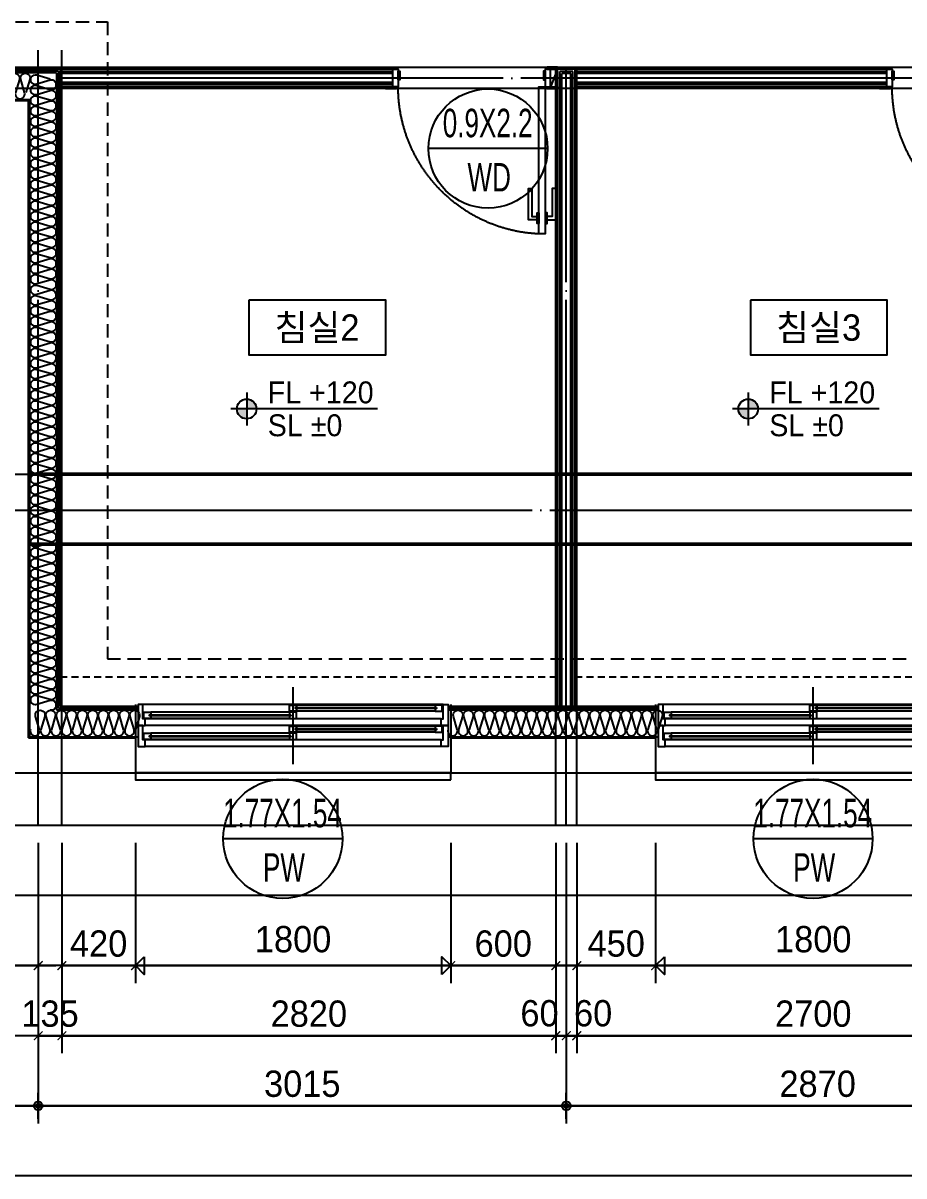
# Model space of a CAD drawing. Header units: millimetres. Extents: x -24416 to 92204, y -190080 to 23760.
# Drawn here: x 69957 to 74986, y -154613 to -148034 of the extents above; entities that cross this region are included whole.
import ezdxf
from ezdxf.enums import TextEntityAlignment as Align
from ezdxf.xclip import XClip

# ---------------------------------------------------------------- set-up
doc = ezdxf.new("R2010")
doc.units = ezdxf.units.MM
doc.header["$LTSCALE"] = 50
doc.header["$XCLIPFRAME"] = 0
for name, pattern in [('AUDIT_D_220706163347-0', [0]), ('CEN', [62, 60, -1, 0, -1]), ('H', [1.3, 0.8, -0.5]), ('HID', [2.3, 1.5, -0.8]), ('HIDDEN', [9.525, 6.35, -3.175]), ('평면도(기준)$0$CENTER2', [16.25, 15, -0.5, 0.25, -0.5])]:
    doc.linetypes.add(name, pattern=pattern)
doc.layers.get('defpoints').update_dxf_attribs({"color": 139})
for name, color, linetype in [('A-레벨', 7, 'AUDIT_D_220706163347-0'), ('A-창호부호', 4, 'Continuous'), ('AA-XXXX-DIMS', 7, 'Continuous'), ('ARDM', 7, 'Continuous'), ('CEN_CON', 1, 'CEN'), ('CEN_WALL', 12, 'CEN'), ('CONC', 2, 'Continuous'), ('dan1', 7, 'HID'), ('DIM', 7, 'AUDIT_D_220706163347-0'), ('ELE3_CON', 7, 'Continuous'), ('INS', 8, 'Continuous'), ('INSUL', 8, 'Continuous'), ('SINA-F-FRAME', 4, 'Continuous'), ('WAL_DRY', 7, 'Continuous'), ('WIN', 4, 'Continuous'), ('X - 단위세대$0$ETC', 6, 'Continuous'), ('실명', 3, 'AUDIT_D_220706163347-0'), ('실명박스', 7, 'AUDIT_D_220706163347-0'), ('커튼박스', 6, 'Continuous'), ('평면도(기준)$0$1.EC-F-DOOR', 4, 'Continuous'), ('평면도(기준)$0$1.EC-F-DOOR-F', 4, 'Continuous'), ('확장', 8, 'HIDDEN')]:
    doc.layers.add(name, color=color, linetype=linetype)
doc.layers.add('Defpoint', color=135, linetype='Continuous', plot=False)
doc.layers.add('MC', color=135, linetype='Continuous', plot=False)
doc.styles.add('HAUD01', font='Dotum.ttf')
doc.styles.add('맑은고딕', font='malgun.ttf', dxfattribs={"width": 0.9})
doc.dimstyles.new('DIM-50', dxfattribs={"dimscale": 50, "dimtxt": 3, "dimasz": 1, "dimexe": 2, "dimexo": 2, "dimgap": 1, "dimtad": 1, "dimdec": 0, "dimzin": 0, "dimdsep": 46, "dimtxsty": '맑은고딕', "dimblk1": 'DIMDOT', "dimblk2": 'DIMDOT', "dimsah": 1, "dimcen": 0.09, "dimdle": 2, "dimclrd": 7, "dimclre": 7, "dimclrt": 3, "dimadec": 0, "dimazin": 0, "dimtfac": 1, "dimtdec": 0, "dimtix": 1, "dimtmove": 2, "dimatfit": 3, "dimldrblk": 'DIMDOT', "dimfxl": 1, "dimtolj": 1, "dimtzin": 0, "dimarcsym": 0})
doc.dimstyles.new('MCDIM-50', dxfattribs={"dimscale": 50, "dimtxt": 3, "dimasz": 1, "dimexe": 2, "dimexo": 2, "dimgap": 1, "dimtad": 1, "dimdec": 0, "dimzin": 0, "dimdsep": 46, "dimtxsty": '맑은고딕', "dimblk1": 'ARCHTICK', "dimblk2": 'ARCHTICK', "dimsah": 1, "dimcen": 0.09, "dimdle": 2, "dimclrd": 7, "dimclre": 7, "dimclrt": 3, "dimadec": 0, "dimazin": 0, "dimtfac": 1, "dimtdec": 0, "dimtix": 1, "dimtmove": 2, "dimatfit": 3, "dimldrblk": 'ARCHTICK', "dimfxl": 1, "dimtolj": 1, "dimtzin": 0, "dimarcsym": 0})
doc.dimstyles.new('외부100-win', dxfattribs={"dimscale": 50, "dimtxt": 3, "dimasz": 1, "dimexe": 2, "dimexo": 2.5, "dimgap": 1.5, "dimtad": 1, "dimdec": 0, "dimzin": 0, "dimdsep": 46, "dimtxsty": '맑은고딕', "dimblk": 'DO2-2', "dimblk1": 'DO2-2', "dimblk2": 'DIMDOT', "dimcen": 0.09, "dimdle": 2, "dimclrd": 7, "dimclre": 7, "dimclrt": 3, "dimadec": 0, "dimazin": 0, "dimtfac": 1, "dimtdec": 0, "dimtix": 1, "dimtmove": 2, "dimatfit": 3, "dimldrblk": 'DO2-2', "dimfxl": 1, "dimtolj": 1, "dimtzin": 0, "dimarcsym": 0})

# ---------------------------------------------------------------- blocks, each defined once
blk = doc.blocks.new('WIN_이중창_1800')
at = {"layer": 'Defpoint'}
for p, q in [((-15, 240), (-15, 0)), ((1785, 240), (1785, 0))]:
    blk.add_line(p, q, dxfattribs=at)
at = {"layer": 'WIN'}
blk.add_line((885, -100), (885, 340), dxfattribs=at)
at = {"layer": 'WIN', "color": 8}
for p, q in [((1742, 240), (28, 240)), ((1697, 237), (905, 237)), ((1697, 202), (905, 202)), ((1730, 158), (40, 158)), ((865, 196), (73, 196)), ((865, 161), (73, 161)), ((1730, 120), (40, 120)), ((865, 76), (73, 76)), ((1697, 117), (905, 117)), ((1697, 82), (905, 82)), ((1730, 38), (40, 38)), ((1730, 0), (40, 0)), ((865, 41), (73, 41))]:
    blk.add_line(p, q, dxfattribs=at)
at = {"layer": 'WIN'}
for points in [[(40, 158), (28, 158), (28, 240), (0, 240), (0, 120), (40, 120), (40, 158)], [(905, 216.5), (905, 202), (865, 202), (865, 237), (905, 237), (905, 222.5)], [(1704, 222.5), (1704, 216.5), (898, 216.5), (898, 222.5), (1704, 222.5)], [(1697, 216.5), (1697, 202), (1737, 202), (1737, 237), (1697, 237), (1697, 222.5)], [(1730, 158), (1742, 158), (1742, 240), (1770, 240), (1770, 120), (1730, 120), (1730, 158)], [(73, 175.5), (73, 161), (33, 161), (33, 196), (73, 196), (73, 181.5)], [(872, 181.5), (872, 175.5), (66, 175.5), (66, 181.5), (872, 181.5)], [(865, 175.5), (865, 161), (905, 161), (905, 196), (865, 196), (865, 181.5)], [(40, 38), (28, 38), (28, 120), (0, 120), (0, 0), (40, 0), (40, 38)], [(73, 55.5), (73, 41), (33, 41), (33, 76), (73, 76), (73, 61.5)], [(905, 96.5), (905, 82), (865, 82), (865, 117), (905, 117), (905, 102.5)], [(865, 55.5), (865, 41), (905, 41), (905, 76), (865, 76), (865, 61.5)], [(1704, 102.5), (1704, 96.5), (898, 96.5), (898, 102.5), (1704, 102.5)], [(1697, 96.5), (1697, 82), (1737, 82), (1737, 117), (1697, 117), (1697, 102.5)], [(1730, 38), (1742, 38), (1742, 120), (1770, 120), (1770, 0), (1730, 0), (1730, 38)], [(872, 61.5), (872, 55.5), (66, 55.5), (66, 61.5), (872, 61.5)]]:
    blk.add_lwpolyline(points, dxfattribs=at)
blk = doc.blocks.new('insul1')
blk.add_lwpolyline([(0, 0.25, 1.344031), (0.35, 0.25), (0.2, 0.75, -1.344031), (0.55, 0.75), (0.4, 0.25)], format="xyb")
blk = doc.blocks.new('DongSinsul_1')
at = {"layer": 'INSUL'}
blk.add_lwpolyline([(0, 0.25, 1.34403), (0.35, 0.25), (0.2, 0.75, -1.34403), (0.55, 0.75), (0.4, 0.25)], format="xyb", dxfattribs=at)
blk = doc.blocks.new('A$C3C3C21E6')
at = {"layer": '평면도(기준)$0$1.EC-F-DOOR'}
blk.add_lwpolyline([(70, -210), (70, -1049.6), (106, -1049.6), (106, -210), (70, -210)], dxfattribs=at)
at = {"layer": '평면도(기준)$0$1.EC-F-DOOR', "color": 8}
for points in [[(60, -969.6), (10, -969.6), (10, -789.6), (30, -789.6), (30, -949.6), (60, -949.6)], [(116.1, -969.6), (166.1, -969.6), (166.1, -789.6), (146.1, -789.6), (146.1, -949.6), (116.1, -949.6)]]:
    blk.add_lwpolyline(points, dxfattribs=at)
for points in [[(70, -929.6), (70, -989.6), (60, -989.6), (60, -929.6)], [(106, -929.6), (106, -989.6), (116, -989.6), (116, -929.6)]]:
    blk.add_lwpolyline(points, close=True, dxfattribs=at)
at = {"layer": '평면도(기준)$0$1.EC-F-DOOR', "color": 1, "linetype": '평면도(기준)$0$CENTER2', "ltscale": 6}
blk.add_arc((69.4, -209.7), 840.6, 272.49818, 359.98243, dxfattribs=at)
at = {"layer": '평면도(기준)$0$1.EC-F-DOOR-F'}
for points in [[(60, -110), (40, -110), (0, -110), (0, -98), (60, -98)], [(40, -110), (70, -110), (70, -210), (40, -210)], [(70, -120), (80, -120), (80, -170), (70, -170)], [(910, -120), (900, -120), (900, -170), (910, -170)], [(940, -110), (910, -110), (910, -210), (940, -210)], [(920, -110), (940, -110), (980, -110), (980, -98), (920, -98)], [(0, -222), (60, -222), (60, -210), (0, -210)], [(920, -222), (980, -222), (980, -210), (920, -210)]]:
    blk.add_lwpolyline(points, close=True, dxfattribs=at)
blk = doc.blocks.new('U-131A(확장)2', base_point=(284085.3, -82263.2))
at = {"layer": 'CEN_CON'}
blk.add_line((299020.3, -82263.2), (314255.3, -82263.2), dxfattribs=at)
at = {"layer": 'CEN_WALL'}
for p, q in [((299200.3, -82563.2), (299200.3, -78138.2)), ((302215.3, -82563.2), (302215.3, -78238.2)), ((314255.3, -78298.2), (299325.3, -78298.2)), ((299020.3, -80763.2), (314255.3, -80763.2))]:
    blk.add_line(p, q, dxfattribs=at)
at = {"layer": 'CONC'}
for p, q in [((299145.3, -78428.2), (298425.3, -78428.2)), ((299145.3, -82063.2), (299145.3, -78428.2)), ((299145.3, -82063.2), (299755.3, -82063.2)), ((299755.3, -82063.2), (299755.3, -82263.2)), ((301555.3, -82063.2), (302725.3, -82063.2)), ((301555.3, -82063.2), (301555.3, -82263.2)), ((302725.3, -82063.2), (302725.3, -82263.2)), ((299020.3, -82263.2), (299755.3, -82263.2)), ((301555.3, -82263.2), (302725.3, -82263.2))]:
    blk.add_line(p, q, dxfattribs=at)
at = {"layer": 'dan1'}
blk.add_lwpolyline([(288335.3, -80123.2), (288645.3, -80123.2), (288645.3, -81613.2), (295505.3, -81613.2), (295505.3, -77978.2), (299595.3, -77978.2), (299595.3, -81613.2), (309255.3, -81613.2), (309255.3, -73508.2), (308590.3, -73508.2), (308590.3, -72578.2), (305795.3, -72578.2), (305795.4, -75688.2), (305485.3, -75688.2)], dxfattribs=at)
at = {"layer": 'ELE3_CON'}
for p, q in [((301555.3, -82263.2), (299755.3, -82263.2)), ((304525.3, -82263.2), (302725.3, -82263.2))]:
    blk.add_line(p, q, dxfattribs=at)
at = {"layer": 'INS'}
for p, q in [((299305.3, -78268.2), (298410.3, -78268.2)), ((299305.3, -78268.2), (299305.3, -81903.2)), ((299150.3, -78423.2), (298410.3, -78423.2)), ((299150.3, -78423.2), (299150.3, -82058.2)), ((299305.3, -81903.2), (299770.3, -81903.2)), ((301540.3, -81903.2), (302740.3, -81903.2)), ((299150.3, -82058.2), (299770.3, -82058.2)), ((301540.3, -82058.2), (302740.3, -82058.2))]:
    blk.add_line(p, q, dxfattribs=at)
at = {"layer": 'MC'}
for p, q in [((299335.3, -82563.2), (299335.3, -78138.2)), ((314255.3, -78238.2), (299020.3, -78238.2)), ((302155.3, -82563.2), (302155.3, -78238.2)), ((302275.3, -82563.2), (302275.3, -78238.2)), ((314255.3, -78358.2), (299020.3, -78358.2)), ((299020.3, -80558.2), (314255.3, -80558.2))]:
    blk.add_line(p, q, dxfattribs=at)
at = {"layer": 'SINA-F-FRAME'}
blk.add_line((302165.3, -78248.2), (302125.3, -78348.2), dxfattribs=at)
at = {"layer": 'WAL_DRY'}
for p, q in [((299325.3, -78248.2), (298410.3, -78248.2)), ((299315.3, -78258.2), (298410.3, -78258.2)), ((299315.3, -78258.2), (299315.3, -81893.2)), ((301225.3, -78248.2), (299325.3, -78248.2)), ((299325.3, -78248.2), (299325.3, -81883.2)), ((301225.3, -78260.7), (299325.3, -78260.7)), ((301225.3, -78273.2), (299325.3, -78273.2)), ((302165.3, -81883.2), (302165.3, -78248.2)), ((302265.3, -78248.2), (302165.3, -78248.2)), ((302177.8, -81883.2), (302177.8, -78260.7)), ((302252.8, -78260.7), (302177.8, -78260.7)), ((302190.3, -81883.2), (302190.3, -78273.2)), ((302240.3, -78273.2), (302190.3, -78273.2)), ((302240.3, -81883.2), (302240.3, -78273.2)), ((302252.8, -81883.2), (302252.8, -78260.7)), ((304045.3, -78248.2), (302265.3, -78248.2)), ((302265.3, -81883.2), (302265.3, -78248.2)), ((304045.3, -78260.7), (302265.3, -78260.7)), ((304045.3, -78273.2), (302265.3, -78273.2)), ((301225.3, -78323.2), (299325.3, -78323.2)), ((301225.3, -78335.7), (299325.3, -78335.7)), ((301225.3, -78348.2), (299325.3, -78348.2)), ((304045.3, -78323.2), (302265.3, -78323.2)), ((304045.3, -78335.7), (302265.3, -78335.7)), ((304045.3, -78348.2), (302265.3, -78348.2)), ((299315.3, -81893.2), (299770.3, -81893.2)), ((299325.3, -81883.2), (299770.3, -81883.2)), ((301540.3, -81883.2), (302740.3, -81883.2)), ((301540.3, -81893.2), (302740.3, -81893.2))]:
    blk.add_line(p, q, dxfattribs=at)
at = {"layer": 'X - 단위세대$0$ETC'}
for points in [[(301555.3, -82303.2), (301555.3, -82263.2), (299755.3, -82263.2), (299755.3, -82303.2), (301555.3, -82303.2)], [(304525.3, -82303.2), (304525.3, -82263.2), (302725.3, -82263.2), (302725.3, -82303.2), (304525.3, -82303.2)]]:
    blk.add_lwpolyline(points, dxfattribs=at)
at = {"layer": '커튼박스', "linetype": 'H'}
for p, q in [((299325.3, -81714.2), (302165.3, -81714.2)), ((302265.3, -81714.2), (304985.3, -81714.2))]:
    blk.add_line(p, q, dxfattribs=at)
at = {"layer": '확장', "ltscale": 0.5, "const_width": 20, "flags": 128}
for points in [[(309515.3, -80558.2), (299145.3, -80558.2)], [(309515.3, -80958.2), (299145.3, -80958.2)]]:
    blk.add_lwpolyline(points, dxfattribs=at)
at = {"layer": 'INS', "xscale": 150.0000000000002, "yscale": 150.0000000000002, "zscale": 150.0000000000002, "rotation": 90, "row_count": 1, "column_count": 60, "row_spacing": -4.733165431326071e-30, "column_spacing": 60.00000000000009}
blk.add_blockref('insul1', (299305.3, -81903.2), dxfattribs=at)
at = {"layer": 'INS', "xscale": 150, "yscale": 150, "zscale": 150, "row_count": 1, "row_spacing": 0, "column_spacing": 60}
for p, column_count in [((299155.3, -82053.2), 10), ((301540.3, -82053.2), 20)]:
    blk.add_blockref('insul1', p, dxfattribs=dict(at, column_count=column_count))
at = {"layer": 'INSUL', "xscale": 150, "yscale": 150, "zscale": 150, "row_count": 1, "column_count": 12, "row_spacing": 1, "column_spacing": 60}
blk.add_blockref('DongSinsul_1', (298410.3, -78418.2), dxfattribs=at)
at = {"layer": 'SINA-F-FRAME', "xscale": -1}
for p in [(302165.3, -78138.2), (304985.3, -78138.2)]:
    blk.add_blockref('A$C3C3C21E6', p, dxfattribs=at)
at = {"layer": 'WIN'}
for p in [(299770.3, -82113.2), (302740.3, -82113.2)]:
    blk.add_blockref('WIN_이중창_1800', p, dxfattribs=at)
blk = doc.blocks.new('A$C4D377245')
at = {"layer": 'A-창호부호'}
blk.add_line((675.4, 345), (14.6, 345), dxfattribs=at)
blk.add_circle((345, 345), 330.4, dxfattribs=at)
blk = doc.blocks.new('A$Cb33ca4a3')
at = {"layer": 'A-레벨'}
h = blk.add_hatch(color=256, dxfattribs=at)
h.paths.add_polyline_path([(71233.9, -174052.7), (71233.9, -173996.5), (71177.7, -173996.5, 0.414214)])
h.paths.add_polyline_path([(71233.9, -173940.2), (71233.9, -173996.5), (71290.2, -173996.5, 0.414214)])
h = blk.add_hatch(color=256, dxfattribs=at)
h.paths.add_polyline_path([(74097.5, -174052.7), (74097.5, -173996.5), (74041.2, -173996.5, 0.414214)])
h.paths.add_polyline_path([(74097.5, -173940.2), (74097.5, -173996.5), (74153.7, -173996.5, 0.414214)])
for p, q in [((71233.9, -173902.7), (71233.9, -174090.2)), ((74097.5, -173902.7), (74097.5, -174090.2)), ((71981, -173996.5), (71143.9, -173996.5)), ((74844.6, -173996.5), (74007.5, -173996.5))]:
    blk.add_line(p, q, dxfattribs=at)
for centre in [(71233.9, -173996.5), (74097.5, -173996.5)]:
    blk.add_circle(centre, 56.2, dxfattribs=at)
at = {"layer": 'A-레벨', "color": 4, "style": 'HAUD01'}
for s, p in [('FL +120', (71354, -173964.5)), ('FL +120', (74217.5, -173964.5)), ('SL %%P0', (71354, -174152.2)), ('SL %%P0', (74217.5, -174152.2))]:
    blk.add_text(s, height=125, dxfattribs=at).set_placement(p)
blk = doc.blocks.new('_ArchTick')
at = {"color": 0, "linetype": 'ByBlock', "const_width": 0.15}
blk.add_lwpolyline([(-0.5, -0.5), (0.5, 0.5)], dxfattribs=at)
blk = doc.blocks.new('*D306')
at = {"layer": 'defpoints', "color": 0, "linetype": 'ByBlock', "transparency": 16777216}
for p in [(19114.9, -176373.2), (19889.9, -176373.2), (19889.9, -177173.2)]:
    blk.add_point(p, dxfattribs=at)
at = {"layer": 'DIM', "color": 7, "linetype": 'ByBlock', "lineweight": -2, "transparency": 16777216}
for p, q in [((19114.9, -176473.2), (19114.9, -177273.2)), ((19889.9, -176473.2), (19889.9, -177273.2)), ((19014.9, -177173.2), (19989.9, -177173.2))]:
    blk.add_line(p, q, dxfattribs=at)
at = {"layer": 'DIM', "color": 7, "linetype": 'ByBlock', "lineweight": -2, "transparency": 16777216, "xscale": 50, "yscale": 50, "zscale": 50, "rotation": 180}
blk.add_blockref('_ArchTick', (19114.9, -177173.2), dxfattribs=at)
at = {"layer": 'DIM', "color": 7, "linetype": 'ByBlock', "lineweight": -2, "transparency": 16777216, "xscale": 50, "yscale": 50, "zscale": 50}
blk.add_blockref('_ArchTick', (19889.9, -177173.2), dxfattribs=at)
at = {"layer": 'DIM', "color": 3, "linetype": 'ByBlock', "transparency": 16777216, "insert": (19502.4, -177048.1), "char_height": 150, "attachment_point": 5, "style": 'HAUD01'}
blk.add_mtext('\\A1;775', dxfattribs=at)
blk = doc.blocks.new('*D307')
at = {"layer": 'defpoints', "color": 0, "linetype": 'ByBlock', "transparency": 16777216}
for p in [(20024.9, -176373.2), (20444.9, -176373.2), (20444.9, -177173.2)]:
    blk.add_point(p, dxfattribs=at)
at = {"layer": 'DIM', "color": 7, "linetype": 'ByBlock', "lineweight": -2, "transparency": 16777216}
for p, q in [((20024.9, -176473.2), (20024.9, -177273.2)), ((20444.9, -176473.2), (20444.9, -177273.2)), ((20024.9, -177173.2), (19974.9, -177173.2)), ((20024.9, -177173.2), (20444.9, -177173.2)), ((20444.9, -177173.2), (20494.9, -177173.2))]:
    blk.add_line(p, q, dxfattribs=at)
at = {"layer": 'DIM', "color": 7, "linetype": 'ByBlock', "lineweight": -2, "transparency": 16777216, "xscale": 50, "yscale": 50, "zscale": 50}
blk.add_blockref('_ArchTick', (20024.9, -177173.2), dxfattribs=at)
at = {"layer": 'DIM', "color": 7, "linetype": 'ByBlock', "lineweight": -2, "transparency": 16777216, "xscale": 50, "yscale": 50, "zscale": 50, "rotation": 180}
blk.add_blockref('_ArchTick', (20444.9, -177173.2), dxfattribs=at)
at = {"layer": 'DIM', "color": 3, "linetype": 'ByBlock', "transparency": 16777216, "insert": (20234.9, -177048.1), "char_height": 150, "attachment_point": 5, "style": 'HAUD01'}
blk.add_mtext('\\A1;420', dxfattribs=at)
blk = doc.blocks.new('DO2-2')
at = {"layer": 'ARDM'}
blk.add_line((0, 0), (-2, 0), dxfattribs=at)
blk.add_lwpolyline([(-1, -1), (-1, 1), (0, 0)], close=True, dxfattribs=at)
blk = doc.blocks.new('*D308')
at = {"layer": 'defpoints', "color": 0, "linetype": 'ByBlock', "transparency": 16777216}
for p in [(20444.9, -176373.2), (22244.9, -176373.2), (22244.9, -177173.2)]:
    blk.add_point(p, dxfattribs=at)
at = {"layer": 'DIM', "color": 7, "linetype": 'ByBlock', "lineweight": -2, "transparency": 16777216}
for p, q in [((20444.9, -176498.2), (20444.9, -177273.2)), ((22244.9, -176498.2), (22244.9, -177273.2)), ((20494.9, -177173.2), (22194.9, -177173.2))]:
    blk.add_line(p, q, dxfattribs=at)
at = {"layer": 'DIM', "color": 7, "linetype": 'ByBlock', "lineweight": -2, "transparency": 16777216, "xscale": 50, "yscale": 50, "zscale": 50, "rotation": 180}
blk.add_blockref('DO2-2', (20444.9, -177173.2), dxfattribs=at)
at = {"layer": 'DIM', "color": 7, "linetype": 'ByBlock', "lineweight": -2, "transparency": 16777216, "xscale": 50, "yscale": 50, "zscale": 50}
blk.add_blockref('DO2-2', (22244.9, -177173.2), dxfattribs=at)
at = {"layer": 'DIM', "color": 3, "linetype": 'ByBlock', "transparency": 16777216, "insert": (21344.9, -177023.1), "char_height": 150, "attachment_point": 5, "style": 'HAUD01'}
blk.add_mtext('\\A1;1800', dxfattribs=at)
blk = doc.blocks.new('DIMDOT')
at = {"layer": 'AA-XXXX-DIMS'}
for p, q in [((0, -1.5), (0, 1.5)), ((-1.5, 0), (1.5, 0))]:
    blk.add_line(p, q, dxfattribs=at)
for radius in [0.5, 0.25]:
    blk.add_circle((0, 0), radius, dxfattribs=at)
blk = doc.blocks.new('*D309')
at = {"layer": 'defpoints', "color": 0, "linetype": 'ByBlock', "transparency": 16777216}
for p in [(22244.9, -176373.2), (22844.9, -176373.2), (22844.9, -177173.2)]:
    blk.add_point(p, dxfattribs=at)
at = {"layer": 'DIM', "color": 7, "linetype": 'ByBlock', "lineweight": -2, "transparency": 16777216}
for p, q in [((22244.9, -176473.2), (22244.9, -177273.2)), ((22844.9, -176473.2), (22844.9, -177273.2)), ((22144.9, -177173.2), (22944.9, -177173.2))]:
    blk.add_line(p, q, dxfattribs=at)
at = {"layer": 'DIM', "color": 7, "linetype": 'ByBlock', "lineweight": -2, "transparency": 16777216, "xscale": 50, "yscale": 50, "zscale": 50, "rotation": 180}
blk.add_blockref('_ArchTick', (22244.9, -177173.2), dxfattribs=at)
at = {"layer": 'DIM', "color": 7, "linetype": 'ByBlock', "lineweight": -2, "transparency": 16777216, "xscale": 50, "yscale": 50, "zscale": 50}
blk.add_blockref('_ArchTick', (22844.9, -177173.2), dxfattribs=at)
at = {"layer": 'DIM', "color": 3, "linetype": 'ByBlock', "transparency": 16777216, "insert": (22544.9, -177048.1), "char_height": 150, "attachment_point": 5, "style": 'HAUD01'}
blk.add_mtext('\\A1;600', dxfattribs=at)
blk = doc.blocks.new('*D310')
at = {"layer": 'defpoints', "color": 0, "linetype": 'ByBlock', "transparency": 16777216}
for p in [(22964.9, -176373.2), (23414.9, -176373.2), (23414.9, -177173.2)]:
    blk.add_point(p, dxfattribs=at)
at = {"layer": 'DIM', "color": 7, "linetype": 'ByBlock', "lineweight": -2, "transparency": 16777216}
for p, q in [((22964.9, -176473.2), (22964.9, -177273.2)), ((23414.9, -176473.2), (23414.9, -177273.2)), ((22864.9, -177173.2), (23514.9, -177173.2))]:
    blk.add_line(p, q, dxfattribs=at)
at = {"layer": 'DIM', "color": 7, "linetype": 'ByBlock', "lineweight": -2, "transparency": 16777216, "xscale": 50, "yscale": 50, "zscale": 50, "rotation": 180}
blk.add_blockref('_ArchTick', (22964.9, -177173.2), dxfattribs=at)
at = {"layer": 'DIM', "color": 7, "linetype": 'ByBlock', "lineweight": -2, "transparency": 16777216, "xscale": 50, "yscale": 50, "zscale": 50}
blk.add_blockref('_ArchTick', (23414.9, -177173.2), dxfattribs=at)
at = {"layer": 'DIM', "color": 3, "linetype": 'ByBlock', "transparency": 16777216, "insert": (23189.9, -177048.1), "char_height": 150, "attachment_point": 5, "style": 'HAUD01'}
blk.add_mtext('\\A1;450', dxfattribs=at)
blk = doc.blocks.new('*D311')
at = {"layer": 'defpoints', "color": 0, "linetype": 'ByBlock', "transparency": 16777216}
for p in [(23414.9, -176373.2), (25214.9, -176373.2), (25214.9, -177173.2)]:
    blk.add_point(p, dxfattribs=at)
at = {"layer": 'DIM', "color": 7, "linetype": 'ByBlock', "lineweight": -2, "transparency": 16777216}
for p, q in [((23414.9, -176498.2), (23414.9, -177273.2)), ((25214.9, -176498.2), (25214.9, -177273.2)), ((23464.9, -177173.2), (25164.9, -177173.2))]:
    blk.add_line(p, q, dxfattribs=at)
at = {"layer": 'DIM', "color": 7, "linetype": 'ByBlock', "lineweight": -2, "transparency": 16777216, "xscale": 50, "yscale": 50, "zscale": 50, "rotation": 180}
blk.add_blockref('DO2-2', (23414.9, -177173.2), dxfattribs=at)
at = {"layer": 'DIM', "color": 7, "linetype": 'ByBlock', "lineweight": -2, "transparency": 16777216, "xscale": 50, "yscale": 50, "zscale": 50}
blk.add_blockref('DO2-2', (25214.9, -177173.2), dxfattribs=at)
at = {"layer": 'DIM', "color": 3, "linetype": 'ByBlock', "transparency": 16777216, "insert": (24314.9, -177023.1), "char_height": 150, "attachment_point": 5, "style": 'HAUD01'}
blk.add_mtext('\\A1;1800', dxfattribs=at)
blk = doc.blocks.new('*D378')
at = {"layer": 'defpoints', "color": 0, "transparency": 16777216}
for p in [(16589.9, -176373.2), (19889.9, -176373.2), (19889.9, -177973.2)]:
    blk.add_point(p, dxfattribs=at)
at = {"layer": 'DIM', "color": 7, "lineweight": -2, "transparency": 16777216}
for p, q in [((16589.9, -176473.2), (16589.9, -178073.2)), ((19889.9, -176473.2), (19889.9, -178073.2)), ((16639.9, -177973.2), (19839.9, -177973.2))]:
    blk.add_line(p, q, dxfattribs=at)
at = {"layer": 'DIM', "color": 7, "lineweight": -2, "transparency": 16777216, "xscale": 50, "yscale": 50, "zscale": 50, "rotation": 180}
blk.add_blockref('DIMDOT', (16589.9, -177973.2), dxfattribs=at)
at = {"layer": 'DIM', "color": 7, "lineweight": -2, "transparency": 16777216, "xscale": 50, "yscale": 50, "zscale": 50}
blk.add_blockref('DIMDOT', (19889.9, -177973.2), dxfattribs=at)
at = {"layer": 'DIM', "color": 3, "transparency": 16777216, "insert": (18239.9, -177848.1), "char_height": 150, "attachment_point": 5, "style": 'HAUD01'}
blk.add_mtext('\\A1;3300', dxfattribs=at)
blk = doc.blocks.new('*D379')
at = {"layer": 'defpoints', "color": 0, "transparency": 16777216}
for p in [(19889.9, -176373.2), (22904.9, -176373.2), (22904.9, -177973.2)]:
    blk.add_point(p, dxfattribs=at)
at = {"layer": 'DIM', "color": 7, "lineweight": -2, "transparency": 16777216}
for p, q in [((19889.9, -176473.2), (19889.9, -178073.2)), ((22904.9, -176473.2), (22904.9, -178073.2)), ((19939.9, -177973.2), (22854.9, -177973.2))]:
    blk.add_line(p, q, dxfattribs=at)
at = {"layer": 'DIM', "color": 7, "lineweight": -2, "transparency": 16777216, "xscale": 50, "yscale": 50, "zscale": 50, "rotation": 180}
blk.add_blockref('DIMDOT', (19889.9, -177973.2), dxfattribs=at)
at = {"layer": 'DIM', "color": 7, "lineweight": -2, "transparency": 16777216, "xscale": 50, "yscale": 50, "zscale": 50}
blk.add_blockref('DIMDOT', (22904.9, -177973.2), dxfattribs=at)
at = {"layer": 'DIM', "color": 3, "transparency": 16777216, "insert": (21397.4, -177848.1), "char_height": 150, "attachment_point": 5, "style": 'HAUD01'}
blk.add_mtext('\\A1;3015', dxfattribs=at)
blk = doc.blocks.new('*D380')
at = {"layer": 'defpoints', "color": 0, "transparency": 16777216}
for p in [(22904.9, -176373.2), (25774.9, -176373.2), (25774.9, -177973.2)]:
    blk.add_point(p, dxfattribs=at)
at = {"layer": 'DIM', "color": 7, "lineweight": -2, "transparency": 16777216}
for p, q in [((22904.9, -176473.2), (22904.9, -178073.2)), ((25774.9, -176473.2), (25774.9, -178073.2)), ((22954.9, -177973.2), (25724.9, -177973.2))]:
    blk.add_line(p, q, dxfattribs=at)
at = {"layer": 'DIM', "color": 7, "lineweight": -2, "transparency": 16777216, "xscale": 50, "yscale": 50, "zscale": 50, "rotation": 180}
blk.add_blockref('DIMDOT', (22904.9, -177973.2), dxfattribs=at)
at = {"layer": 'DIM', "color": 7, "lineweight": -2, "transparency": 16777216, "xscale": 50, "yscale": 50, "zscale": 50}
blk.add_blockref('DIMDOT', (25774.9, -177973.2), dxfattribs=at)
at = {"layer": 'DIM', "color": 3, "transparency": 16777216, "insert": (24339.9, -177848.1), "char_height": 150, "attachment_point": 5, "style": 'HAUD01'}
blk.add_mtext('\\A1;2870', dxfattribs=at)
blk = doc.blocks.new('*D393')
at = {"layer": 'defpoints', "color": 0, "linetype": 'ByBlock', "transparency": 16777216}
for p in [(19889.9, -176373.2), (20024.9, -176373.2), (20024.9, -177573.2)]:
    blk.add_point(p, dxfattribs=at)
at = {"layer": 'DIM', "color": 7, "linetype": 'ByBlock', "lineweight": -2, "transparency": 16777216}
for p, q in [((19889.9, -176473.2), (19889.9, -177673.2)), ((20024.9, -176473.2), (20024.9, -177673.2)), ((19889.9, -177573.2), (19839.9, -177573.2)), ((19889.9, -177573.2), (20024.9, -177573.2)), ((20024.9, -177573.2), (20074.9, -177573.2))]:
    blk.add_line(p, q, dxfattribs=at)
at = {"layer": 'DIM', "color": 7, "linetype": 'ByBlock', "lineweight": -2, "transparency": 16777216, "xscale": 50, "yscale": 50, "zscale": 50}
blk.add_blockref('_ArchTick', (19889.9, -177573.2), dxfattribs=at)
at = {"layer": 'DIM', "color": 7, "linetype": 'ByBlock', "lineweight": -2, "transparency": 16777216, "xscale": 50, "yscale": 50, "zscale": 50, "rotation": 180}
blk.add_blockref('_ArchTick', (20024.9, -177573.2), dxfattribs=at)
at = {"layer": 'DIM', "color": 3, "linetype": 'ByBlock', "transparency": 16777216, "insert": (19957.4, -177448.1), "char_height": 150, "attachment_point": 5, "style": 'HAUD01'}
blk.add_mtext('\\A1;135', dxfattribs=at)
blk = doc.blocks.new('*D394')
at = {"layer": 'defpoints', "color": 0, "linetype": 'ByBlock', "transparency": 16777216}
for p in [(20024.9, -176373.2), (22844.9, -176373.2), (22844.9, -177573.2)]:
    blk.add_point(p, dxfattribs=at)
at = {"layer": 'DIM', "color": 7, "linetype": 'ByBlock', "lineweight": -2, "transparency": 16777216}
for p, q in [((20024.9, -176473.2), (20024.9, -177673.2)), ((22844.9, -176473.2), (22844.9, -177673.2)), ((19924.9, -177573.2), (22944.9, -177573.2))]:
    blk.add_line(p, q, dxfattribs=at)
at = {"layer": 'DIM', "color": 7, "linetype": 'ByBlock', "lineweight": -2, "transparency": 16777216, "xscale": 50, "yscale": 50, "zscale": 50, "rotation": 180}
blk.add_blockref('_ArchTick', (20024.9, -177573.2), dxfattribs=at)
at = {"layer": 'DIM', "color": 7, "linetype": 'ByBlock', "lineweight": -2, "transparency": 16777216, "xscale": 50, "yscale": 50, "zscale": 50}
blk.add_blockref('_ArchTick', (22844.9, -177573.2), dxfattribs=at)
at = {"layer": 'DIM', "color": 3, "linetype": 'ByBlock', "transparency": 16777216, "insert": (21434.9, -177448.1), "char_height": 150, "attachment_point": 5, "style": 'HAUD01'}
blk.add_mtext('\\A1;2820', dxfattribs=at)
blk = doc.blocks.new('*D395')
at = {"layer": 'defpoints', "color": 0, "linetype": 'ByBlock', "transparency": 16777216}
for p in [(22844.9, -176373.2), (22904.9, -176373.2), (22904.9, -177573.2)]:
    blk.add_point(p, dxfattribs=at)
at = {"layer": 'DIM', "color": 7, "linetype": 'ByBlock', "lineweight": -2, "transparency": 16777216}
for p, q in [((22844.9, -176473.2), (22844.9, -177673.2)), ((22904.9, -176473.2), (22904.9, -177673.2)), ((22844.9, -177573.2), (22794.9, -177573.2)), ((22844.9, -177573.2), (22904.9, -177573.2)), ((22904.9, -177573.2), (22954.9, -177573.2))]:
    blk.add_line(p, q, dxfattribs=at)
at = {"layer": 'DIM', "color": 7, "linetype": 'ByBlock', "lineweight": -2, "transparency": 16777216, "xscale": 50, "yscale": 50, "zscale": 50}
blk.add_blockref('_ArchTick', (22844.9, -177573.2), dxfattribs=at)
at = {"layer": 'DIM', "color": 7, "linetype": 'ByBlock', "lineweight": -2, "transparency": 16777216, "xscale": 50, "yscale": 50, "zscale": 50, "rotation": 180}
blk.add_blockref('_ArchTick', (22904.9, -177573.2), dxfattribs=at)
at = {"layer": 'DIM', "color": 3, "linetype": 'ByBlock', "transparency": 16777216, "insert": (22751.7, -177445.7), "char_height": 150, "attachment_point": 5, "style": 'HAUD01'}
blk.add_mtext('\\A1;60', dxfattribs=at)
blk = doc.blocks.new('*D396')
at = {"layer": 'defpoints', "color": 0, "linetype": 'ByBlock', "transparency": 16777216}
for p in [(22904.9, -176373.2), (22964.9, -176373.2), (22964.9, -177573.2)]:
    blk.add_point(p, dxfattribs=at)
at = {"layer": 'DIM', "color": 7, "linetype": 'ByBlock', "lineweight": -2, "transparency": 16777216}
for p, q in [((22904.9, -176473.2), (22904.9, -177673.2)), ((22964.9, -176473.2), (22964.9, -177673.2)), ((22904.9, -177573.2), (22854.9, -177573.2)), ((22904.9, -177573.2), (22964.9, -177573.2)), ((22964.9, -177573.2), (23014.9, -177573.2))]:
    blk.add_line(p, q, dxfattribs=at)
at = {"layer": 'DIM', "color": 7, "linetype": 'ByBlock', "lineweight": -2, "transparency": 16777216, "xscale": 50, "yscale": 50, "zscale": 50}
blk.add_blockref('_ArchTick', (22904.9, -177573.2), dxfattribs=at)
at = {"layer": 'DIM', "color": 7, "linetype": 'ByBlock', "lineweight": -2, "transparency": 16777216, "xscale": 50, "yscale": 50, "zscale": 50, "rotation": 180}
blk.add_blockref('_ArchTick', (22964.9, -177573.2), dxfattribs=at)
at = {"layer": 'DIM', "color": 3, "linetype": 'ByBlock', "transparency": 16777216, "insert": (23058, -177445.7), "char_height": 150, "attachment_point": 5, "style": 'HAUD01'}
blk.add_mtext('\\A1;60', dxfattribs=at)
blk = doc.blocks.new('*D397')
at = {"layer": 'defpoints', "color": 0, "linetype": 'ByBlock', "transparency": 16777216}
for p in [(22964.9, -176373.2), (25664.9, -176373.2), (25664.9, -177573.2)]:
    blk.add_point(p, dxfattribs=at)
at = {"layer": 'DIM', "color": 7, "linetype": 'ByBlock', "lineweight": -2, "transparency": 16777216}
for p, q in [((22964.9, -176473.2), (22964.9, -177673.2)), ((25664.9, -176473.2), (25664.9, -177673.2)), ((22864.9, -177573.2), (25764.9, -177573.2))]:
    blk.add_line(p, q, dxfattribs=at)
at = {"layer": 'DIM', "color": 7, "linetype": 'ByBlock', "lineweight": -2, "transparency": 16777216, "xscale": 50, "yscale": 50, "zscale": 50, "rotation": 180}
blk.add_blockref('_ArchTick', (22964.9, -177573.2), dxfattribs=at)
at = {"layer": 'DIM', "color": 7, "linetype": 'ByBlock', "lineweight": -2, "transparency": 16777216, "xscale": 50, "yscale": 50, "zscale": 50}
blk.add_blockref('_ArchTick', (25664.9, -177573.2), dxfattribs=at)
at = {"layer": 'DIM', "color": 3, "linetype": 'ByBlock', "transparency": 16777216, "insert": (24314.9, -177448.1), "char_height": 150, "attachment_point": 5, "style": 'HAUD01'}
blk.add_mtext('\\A1;2700', dxfattribs=at)
blk = doc.blocks.new('DIM-1108')
at = {"layer": 'DIM'}
for base, p1, p2, picture, middle in [((19889.9, -177973.2), (16589.9, -176373.2), (19889.9, -176373.2), '*D378', (18239.9, -177848.1)), ((22904.9, -177973.2), (19889.9, -176373.2), (22904.9, -176373.2), '*D379', (21397.4, -177848.1)), ((25774.9, -177973.2), (22904.9, -176373.2), (25774.9, -176373.2), '*D380', (24339.9, -177848.1))]:
    dim = blk.add_linear_dim(base=base, p1=p1, p2=p2, angle=180, dimstyle='DIM-50', override={"dimscale": 50, "dimtxsty": 'HAUD01'}, dxfattribs=at)
    dim.commit()
    dim.dimension.update_dxf_attribs({"geometry": picture, "text_midpoint": middle})
at = {"layer": 'DIM', "linetype": 'ByBlock'}
for base, p1, p2, dimstyle, picture, middle in [((19889.9, -177173.2), (19114.9, -176373.2), (19889.9, -176373.2), 'MCDIM-50', '*D306', (19502.4, -177048.1)), ((20024.9, -177573.2), (19889.9, -176373.2), (20024.9, -176373.2), 'MCDIM-50', '*D393', (19957.4, -177448.1)), ((22844.9, -177573.2), (20024.9, -176373.2), (22844.9, -176373.2), 'MCDIM-50', '*D394', (21434.9, -177448.1)), ((20444.9, -177173.2), (20024.9, -176373.2), (20444.9, -176373.2), 'MCDIM-50', '*D307', (20234.9, -177048.1)), ((22244.9, -177173.2), (20444.9, -176373.2), (22244.9, -176373.2), '외부100-win', '*D308', (21344.9, -177023.1)), ((22844.9, -177173.2), (22244.9, -176373.2), (22844.9, -176373.2), 'MCDIM-50', '*D309', (22544.9, -177048.1)), ((23414.9, -177173.2), (22964.9, -176373.2), (23414.9, -176373.2), 'MCDIM-50', '*D310', (23189.9, -177048.1)), ((25664.9, -177573.2), (22964.9, -176373.2), (25664.9, -176373.2), 'MCDIM-50', '*D397', (24314.9, -177448.1)), ((25214.9, -177173.2), (23414.9, -176373.2), (25214.9, -176373.2), '외부100-win', '*D311', (24314.9, -177023.1))]:
    dim = blk.add_linear_dim(base=base, p1=p1, p2=p2, angle=180, dimstyle=dimstyle, override={"dimtxsty": 'HAUD01'}, dxfattribs=at)
    dim.commit()
    dim.dimension.update_dxf_attribs({"geometry": picture, "text_midpoint": middle})
for base, p1, p2, picture, middle in [((22904.9, -177573.2), (22844.9, -176373.2), (22904.9, -176373.2), '*D395', (22751.7, -177445.7)), ((22964.9, -177573.2), (22904.9, -176373.2), (22964.9, -176373.2), '*D396', (23058, -177445.7))]:
    dim = blk.add_linear_dim(base=base, p1=p1, p2=p2, angle=180, dimstyle='MCDIM-50', override={"dimtxsty": 'HAUD01'}, dxfattribs=at)
    dim.commit()
    dim.dimension.update_dxf_attribs({"geometry": picture, "text_midpoint": middle, "dimtype": 128})

msp = doc.modelspace()

# ---------------------------------------------------------------- linework, layer by layer
at = {"layer": 'defpoints'}
for points in [[(51582.7, -136888.2), (87098.8, -136888.2), (87098.8, -154613.2), (51582.7, -154613.2)], [(51982.7, -137288.2), (86698.8, -137288.2), (86698.8, -154213.2), (51982.7, -154213.2)], [(52382.7, -137688.2), (86298.8, -137688.2), (86298.8, -153813.2), (52382.7, -153813.2)], [(52782.7, -138088.2), (85898.8, -138088.2), (85898.8, -153413.2), (52782.7, -153413.2)], [(53182.7, -138488.2), (85498.8, -138488.2), (85498.8, -153013.2), (53182.7, -153013.2)], [(53582.7, -138888.2), (85098.8, -138888.2), (85098.8, -152613.2), (53582.7, -152613.2)]]:
    msp.add_lwpolyline(points, close=True, dxfattribs=at)
at = {"layer": '실명박스'}
for points in [[(71246.1, -149615), (71246.1, -149927.5), (72027.8, -149927.5), (72027.8, -149615)], [(74109.7, -149615), (74109.7, -149927.5), (74891.3, -149927.5), (74891.3, -149615)]]:
    msp.add_lwpolyline(points, close=True, dxfattribs=at)

# ---------------------------------------------------------------- block references
msp.add_blockref('DIM-1108', (50153.9, 23760))
ref = msp.add_blockref('U-131A(확장)2', (54928.8, -152313.2))
XClip(ref).set_block_clipping_path([(282739.2818310418, -82563.1562753955), (314255.3468844853, -68838.1562753955)])
at = {"layer": 'A-창호부호'}
msp.add_blockref('A$Cb33ca4a3', (0, 23760), dxfattribs=at)
at = {"layer": 'A-창호부호', "xscale": 1.028985507291509, "yscale": 1.028985507291509, "zscale": 1.028985507291509}
for p in [(72256.8, -149105.7), (71085.2, -153044.7), (74112.6, -153044.7)]:
    msp.add_blockref('A$C4D377245', p, dxfattribs=at)

# ---------------------------------------------------------------- texts
at = {"layer": 'A-창호부호', "color": 6, "style": 'HAUD01', "width": 0.7}
for s, p in [('0.9X2.2', (72609.8, -148604.7)), ('WD', (72618.4, -148914.3)), ('1.77X1.54', (71438.2, -152543.7)), ('1.77X1.54', (74465.6, -152543.7)), ('PW', (71446.8, -152853.3)), ('PW', (74474.2, -152853.3))]:
    msp.add_text(s, height=162.5, dxfattribs=at).set_placement(p, align=Align.MIDDLE)
at = {"layer": '실명', "style": 'HAUD01'}
for s, p in [('침실2', (71635.5, -149769)), ('침실3', (74499.1, -149769))]:
    msp.add_text(s, height=150, dxfattribs=at).set_placement(p, align=Align.MIDDLE)

doc.saveas('drawing.dxf')
